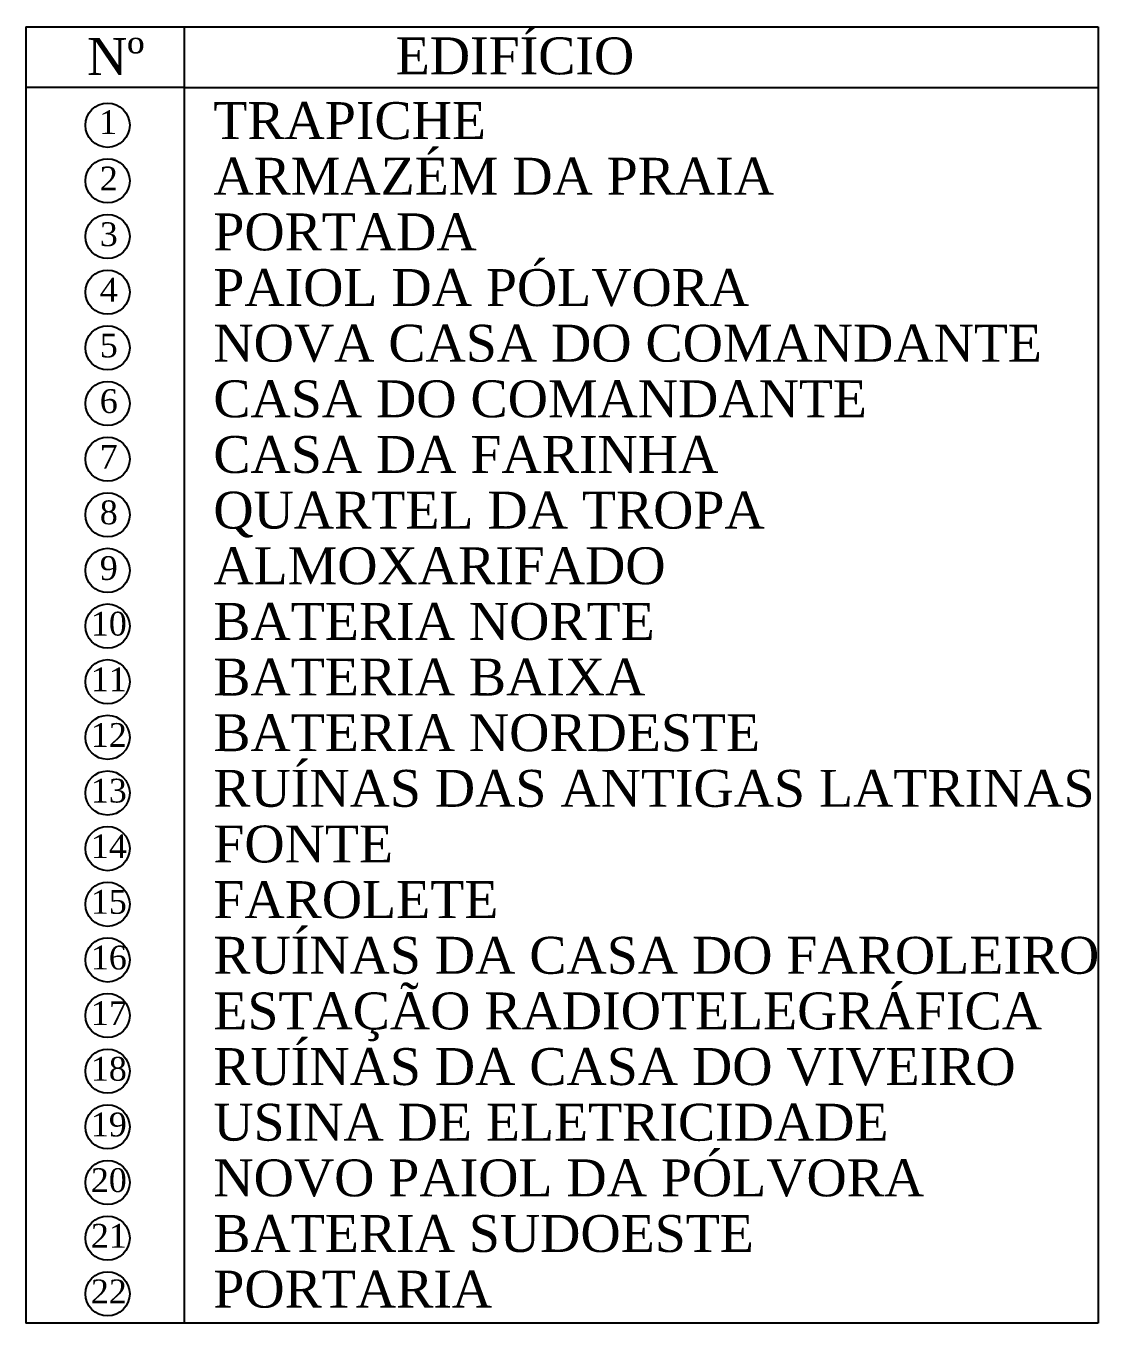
# Model space of a CAD drawing. Header units: millimetres. Extents: x 21147 to 21795, y 3328 to 3821.
# Drawn here: x 21619.3 to 21794.9, y 3572.3 to 3784.8 of the extents above; entities that cross this region are included whole.
import ezdxf

# ---------------------------------------------------------------- set-up
doc = ezdxf.new("R2010")
doc.units = ezdxf.units.MM
doc.header["$MEASUREMENT"] = 0
doc.layers.add('texto', color=3, linetype='Continuous')
doc.styles.add('ROMANS', font='TIMES.TTF')

msp = doc.modelspace()

# ---------------------------------------------------------------- linework, layer by layer
at = {"layer": 'texto', "color": 0}
for p, q in [((21619.25, 3784.71), (21619.25, 3572.25)), ((21619.25, 3784.71), (21794.93, 3784.71)), ((21645.15, 3784.71), (21645.15, 3572.25)), ((21794.93, 3784.71), (21794.93, 3572.25)), ((21645.15, 3774.73), (21619.25, 3774.73)), ((21645.15, 3774.73), (21794.93, 3774.73)), ((21794.93, 3572.25), (21619.25, 3572.25))]:
    msp.add_line(p, q, dxfattribs=at)
for centre in [(21632.63, 3768.57), (21632.63, 3759.45), (21632.63, 3750.33), (21632.63, 3741.21), (21632.63, 3732.09), (21632.63, 3722.97), (21632.63, 3713.85), (21632.63, 3704.73), (21632.63, 3695.61), (21632.63, 3686.49), (21632.63, 3677.37), (21632.63, 3668.25), (21632.63, 3659.13), (21632.63, 3650.01), (21632.63, 3640.89), (21632.63, 3631.77), (21632.63, 3622.65), (21632.63, 3613.53), (21632.63, 3604.41), (21632.63, 3595.29), (21632.63, 3586.17), (21632.63, 3577.05)]:
    msp.add_circle(centre, 3.62, dxfattribs=at)

# ---------------------------------------------------------------- texts
at = {"layer": 'texto', "color": 0, "style": 'ROMANS'}
for s, height, p in [('EDIFÍCIO', 6.049, (21679.85, 3776.92)), ('Nº', 6.049, (21629.24, 3776.81)), ('TRAPICHE', 6.049, (21649.96, 3766.31)), ('1', 3.9, (21631.23, 3767.13)), ('ARMAZÉM DA PRAIA', 6.0487, (21649.96, 3757.19)), ('2', 3.9, (21631.35, 3757.89)), ('3', 3.9, (21631.35, 3748.77)), ('PORTADA', 6.049, (21649.96, 3748.07)), ('PAIOL DA PÓLVORA', 6.0487, (21649.96, 3738.95)), ('4', 3.9, (21631.35, 3739.65)), ('NOVA CASA DO COMANDANTE', 6.0487, (21649.96, 3729.83)), ('5', 3.9, (21631.35, 3730.53)), ('CASA DO COMANDANTE', 6.0487, (21649.96, 3720.71)), ('6', 3.9, (21631.35, 3721.41)), ('7', 3.9, (21631.35, 3712.29)), ('CASA DA FARINHA', 6.0487, (21649.96, 3711.59)), ('QUARTEL DA TROPA', 6.0487, (21649.96, 3702.47)), ('8', 3.9, (21631.35, 3703.17)), ('ALMOXARIFADO', 6.0487, (21649.96, 3693.35)), ('9', 3.9, (21631.35, 3694.05)), ('10', 3.897, (21629.89, 3684.93)), ('BATERIA NORTE', 6.0487, (21649.96, 3684.23)), ('BATERIA BAIXA', 6.0487, (21649.96, 3675.11)), ('11', 3.897, (21629.89, 3675.81)), ('BATERIA NORDESTE', 6.0487, (21649.96, 3665.99)), ('12', 3.897, (21629.89, 3666.69)), ('RUÍNAS DAS ANTIGAS LATRINAS', 6.0487, (21649.96, 3656.87)), ('13', 3.897, (21629.89, 3657.57)), ('14', 3.897, (21629.89, 3648.45)), ('FONTE', 6.049, (21649.96, 3647.75)), ('FAROLETE', 6.049, (21649.96, 3638.63)), ('15', 3.897, (21629.89, 3639.33)), ('RUÍNAS DA CASA DO FAROLEIRO', 6.0487, (21649.96, 3629.51)), ('16', 3.897, (21629.89, 3630.21)), ('ESTAÇÃO RADIOTELEGRÁFICA', 6.0487, (21649.96, 3620.39)), ('17', 3.897, (21629.89, 3621.09)), ('RUÍNAS DA CASA DO VIVEIRO', 6.0487, (21649.96, 3611.27)), ('18', 3.897, (21629.89, 3611.97)), ('USINA DE ELETRICIDADE', 6.0487, (21649.96, 3602.15)), ('19', 3.897, (21629.89, 3602.85)), ('NOVO PAIOL DA PÓLVORA', 6.0487, (21649.96, 3593.03)), ('20', 3.897, (21629.89, 3593.73)), ('BATERIA SUDOESTE', 6.0487, (21649.96, 3583.91)), ('21', 3.897, (21629.89, 3584.61)), ('PORTARIA', 6.049, (21649.96, 3574.79)), ('22', 3.897, (21629.89, 3575.49))]:
    msp.add_text(s, height=height, dxfattribs=at).set_placement(p)

doc.saveas('drawing.dxf')
